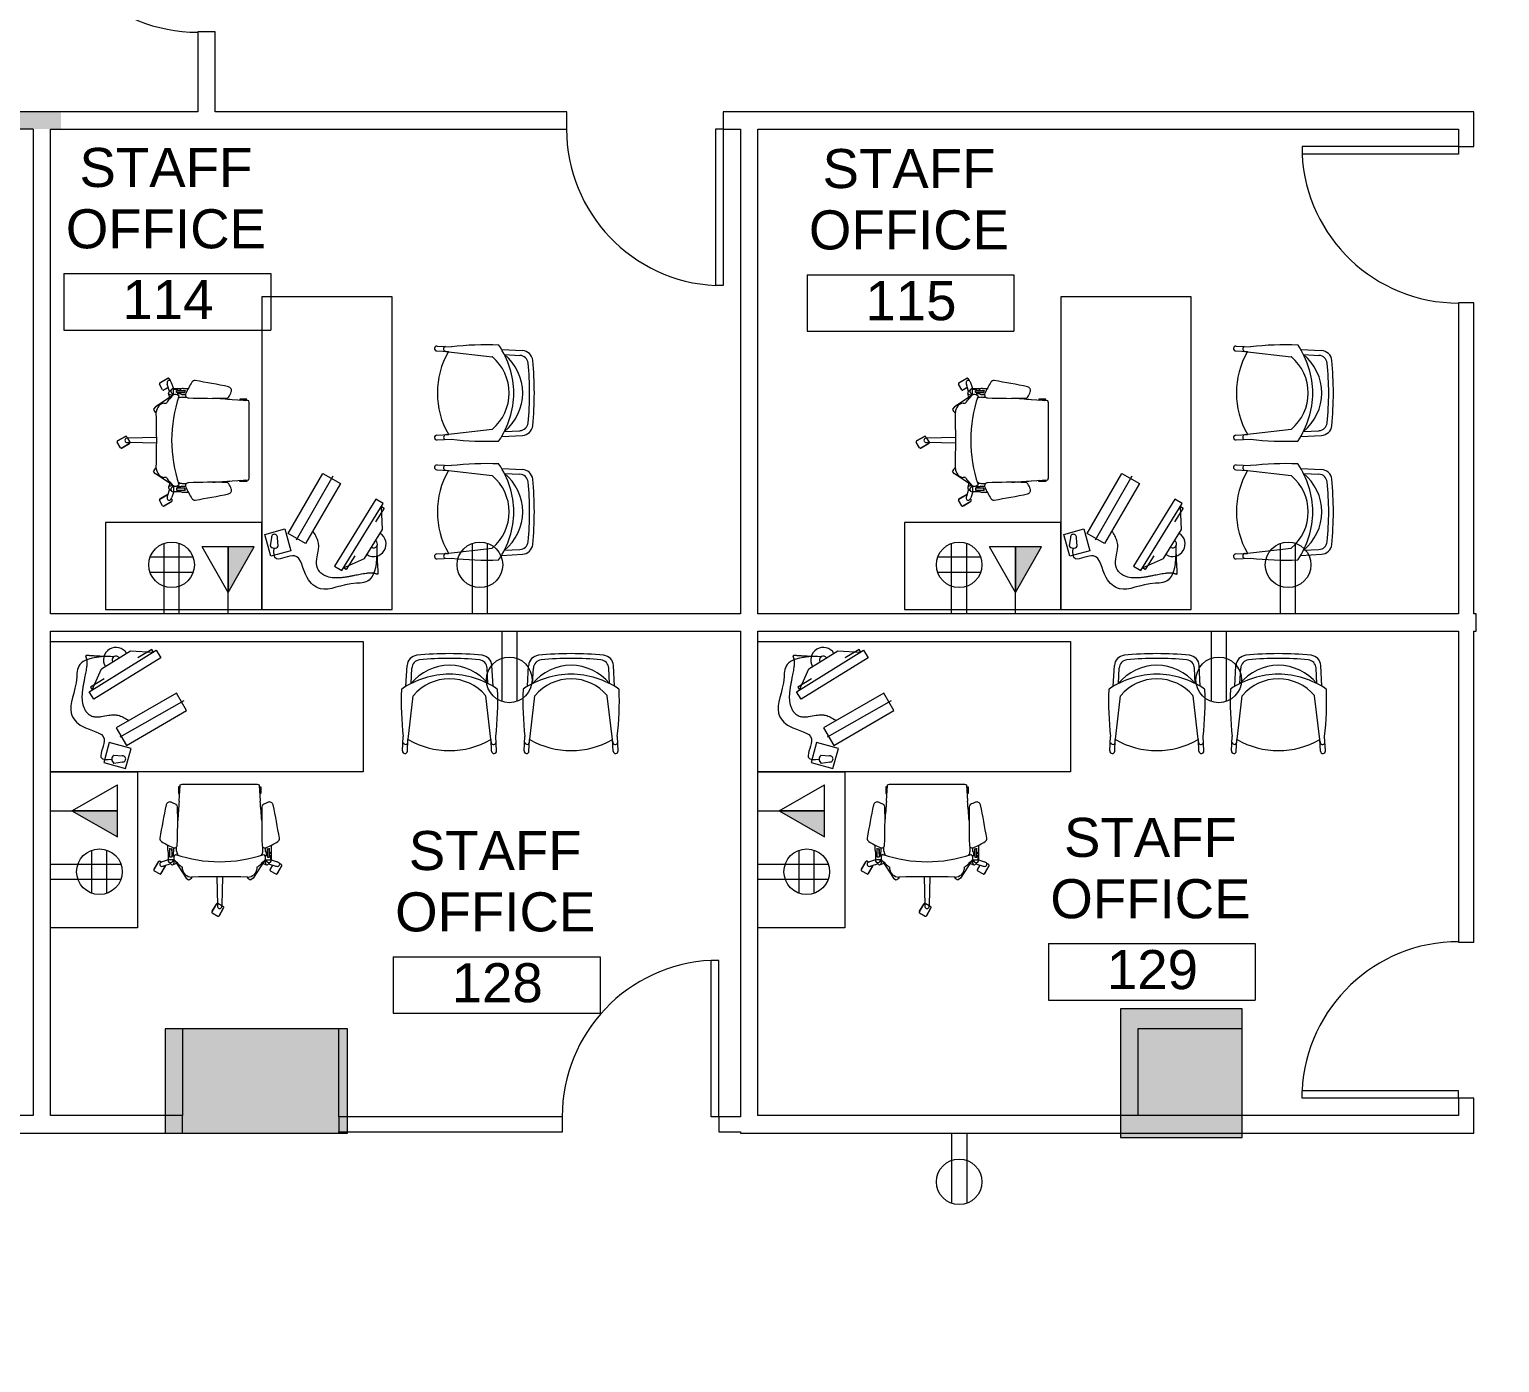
# Model space of a CAD drawing. Header units: inches. Extents: x 1 to 3682, y -575 to 495.
# Drawn here: x 2268.5 to 2607.1, y -237.3 to 69.8 of the extents above; entities that cross this region are included whole.
import ezdxf

# ---------------------------------------------------------------- set-up
doc = ezdxf.new("R2010")
doc.units = ezdxf.units.IN
doc.header["$MEASUREMENT"] = 0
for name, color, linetype, lineweight in [('1900 Gallows 2nd Floor_For Revit_dwg', 8, 'Continuous', 9), ('A-ANNO-NOTE', 131, 'Continuous', 20), ('A-AREA-IDEN', 2, 'Continuous', 20), ('A-Cols-Bldg', 7, 'Continuous', 9), ('A-DETL-GENF', 92, 'Continuous', 9), ('A-DETL-MEDM', 33, 'Continuous', 9), ('A-DOOR', 31, 'Continuous', 13), ('A-WALL', 113, 'Continuous', 50), ('A-WALL-PATT', 111, 'Continuous', 13), ('I-FURN', 30, 'Continuous', 9), ('I-WALL', 2, 'Continuous', 13)]:
    doc.layers.add(name, color=color, linetype=linetype, lineweight=lineweight)
doc.styles.add('Arial', font='arial.ttf', dxfattribs={"height": 9})

# ---------------------------------------------------------------- blocks, each defined once
blk = doc.blocks.new('Single-Flush - 36_ x 96_-1542429-New Construction - Tel_Data_Elec Plan')
at = {"layer": 'A-DOOR', "color": 250, "lineweight": 20}
for p, q in [((16.25, -2), (16.25, -38.02)), ((18, -2), (16.25, -2)), ((18, -2), (18, -38.02)), ((18, -38.02), (16.25, -38.02))]:
    blk.add_line(p, q, dxfattribs=at)
at = {"layer": 'A-DOOR', "lineweight": 9}
blk.add_arc((18, -2), 36.07, 180, 267.2188, dxfattribs=at)
blk = doc.blocks.new('Single-Flush - 36_ x 96_-1631295-New Construction - Tel_Data_Elec Plan')
at = {"layer": 'A-DOOR', "color": 250, "lineweight": 20}
for p, q in [((16.25, 1.75), (16.25, 37.77)), ((18, 37.77), (16.25, 37.77)), ((18, 1.75), (18, 37.77)), ((18, 1.75), (16.25, 1.75))]:
    blk.add_line(p, q, dxfattribs=at)
at = {"layer": 'A-DOOR', "lineweight": 9}
blk.add_arc((18, 1.75), 36.07, 92.7812, 180, dxfattribs=at)
blk = doc.blocks.new('Office Desk Groups - Office Desk 1-562618-New Construction - Tel_Data_Elec Plan')
at = {"layer": 'I-FURN'}
for p, q in [((-36, 36), (-36, 0)), ((-16, 36), (-36, 36)), ((-16, 0), (-16, 36)), ((2.22, 30.42), (1.16, 32.26)), ((1.17, 32.16), (1.2, 32.18)), ((2.13, 30.49), (1.17, 32.16)), ((1.23, 32.53), (2.52, 33.28)), ((2.17, 30.51), (2.13, 30.49)), ((2.28, 24.2), (2.42, 30.74)), ((3.45, 30.9), (2.49, 30.35)), ((2.79, 33.2), (3.85, 31.37)), ((2.84, 33.12), (2.87, 33.14)), ((2.87, 33.14), (3.84, 31.47)), ((3.78, 31.09), (3.45, 30.9)), ((3.6, 24.2), (3.46, 30.74)), ((3.84, 31.47), (3.8, 31.45)), ((-7.32, 20.61), (-4.77, 24.49)), ((-4.77, 24.49), (-4.26, 24.91)), ((10.65, 24.49), (10.13, 24.91)), ((13.2, 20.61), (10.65, 24.49)), ((-11.16, 20.71), (-12.22, 22.54)), ((-12.2, 22.44), (-12.17, 22.46)), ((-11.24, 20.77), (-12.2, 22.44)), ((-12.14, 22.82), (-10.85, 23.56)), ((-11.2, 20.79), (-11.24, 20.77)), ((-10.51, 20.85), (-10.88, 20.63)), ((-10.58, 23.49), (-9.52, 21.65)), ((-10.53, 23.41), (-10.5, 23.43)), ((-10.5, 23.43), (-9.53, 21.75)), ((-8.94, 20.28), (-10.29, 20.75)), ((-8.31, 21.25), (-9.97, 21.75)), ((-9.53, 21.75), (-9.57, 21.73)), ((-8.91, 18.55), (-8.94, 20.36)), ((-8.86, 20.33), (-8.87, 19.4)), ((-7.56, 20.33), (-8.86, 20.33)), ((-8.16, 21.4), (-8.77, 20.78)), ((-6.97, 21.15), (-7.88, 21.44)), ((-7.34, 20.57), (-7.32, 20.61)), ((12.84, 21.15), (13.75, 21.44)), ((13.22, 20.57), (13.2, 20.61)), ((13.44, 20.33), (14.73, 20.33)), ((14.03, 21.4), (14.64, 20.78)), ((14.19, 21.25), (15.84, 21.75)), ((15.11, 21.53), (14.53, 22.54)), ((14.54, 22.44), (14.58, 22.46)), ((15.08, 21.51), (14.54, 22.44)), ((14.6, 22.82), (15.89, 23.56)), ((14.73, 20.33), (14.74, 19.4)), ((14.78, 18.55), (14.81, 20.36)), ((14.81, 20.28), (16.17, 20.75)), ((16.16, 23.49), (17.22, 21.65)), ((16.21, 23.41), (16.25, 23.43)), ((16.25, 23.43), (17.21, 21.75)), ((17.15, 21.38), (16.69, 21.11)), ((17.21, 21.75), (17.18, 21.73)), ((-9.01, 18.07), (-8.99, 16.92)), ((-8.87, 19.4), (-8.53, 19.4)), ((-8.57, 18.91), (-8.56, 17.65)), ((-8.53, 19.67), (-8.53, 17.7)), ((-8.07, 19.67), (-8.53, 19.67)), ((-8.07, 17.73), (-8.07, 19.67)), ((-8.07, 19.39), (-7.53, 19.39)), ((-8.04, 18.93), (-8.06, 17.7)), ((-7.74, 18.63), (-7.75, 19.39)), ((-7.63, 18.4), (-7.61, 18.07)), ((-7.61, 18.07), (-7.62, 17.56)), ((-6.98, 18.3), (-6.99, 17.3)), ((12.86, 18.3), (12.87, 17.3)), ((13.95, 19.39), (13.41, 19.39)), ((13.5, 18.4), (13.49, 18.07)), ((13.49, 18.07), (13.5, 17.56)), ((13.61, 18.63), (13.62, 19.39)), ((13.91, 18.93), (13.93, 17.7)), ((13.95, 19.67), (14.4, 19.67)), ((13.95, 17.73), (13.95, 19.67)), ((14.4, 19.67), (14.4, 17.7)), ((14.74, 19.4), (14.4, 19.4)), ((14.44, 18.91), (14.44, 17.65)), ((14.88, 18.07), (14.87, 16.92)), ((-6.4, 6.79), (-6.13, 3)), ((12.01, 3), (12.28, 6.79)), ((-6.56, 5.03), (-6.41, 5.03)), ((-6.56, 3.46), (-6.56, 5.03)), ((-6.41, 3.46), (-6.56, 3.46)), ((-6.41, 5.03), (-6.41, 3.46)), ((12.28, 5.03), (12.28, 3.46)), ((12.44, 5.03), (12.28, 5.03)), ((12.28, 3.46), (12.44, 3.46)), ((12.44, 3.46), (12.44, 5.03)), ((-6.13, 3), (-5.67, 2.87)), ((-5.67, 2.87), (11.55, 2.87)), ((11.55, 2.87), (12.01, 3)), ((-36, 0), (-16, 0)), ((-36, 0), (-36, -30)), ((36, 0), (-36, 0)), ((-23.75, -2.08), (-18.72, -0.7)), ((-22.48, -6.72), (-23.75, -2.08)), ((-19.46, -2.22), (-21.4, -1.92)), ((-18.72, -0.7), (-17.45, -5.34)), ((36, -30), (36, 0)), ((-17.45, -5.34), (-22.48, -6.72)), ((-21.46, -3.8), (-19.5, -3.62)), ((-20.86, -10.1), (-18.53, -6.07)), ((-18.53, -6.07), (-4.67, -14.07)), ((-7, -18.11), (-20.86, -10.1)), ((-5.33, -16.35), (-20.07, -7.94)), ((-26.03, -16.73), (-27.08, -18.43)), ((-10.6, -26.26), (-26.03, -16.73)), ((-4.67, -14.07), (-7, -18.11)), ((-27.08, -18.43), (-11.65, -27.96)), ((-26.8, -19.46), (-26.42, -18.84)), ((-23.63, -21.42), (-26.8, -19.46)), ((-26.42, -18.84), (-24.3, -23.68)), ((-24.3, -23.68), (-17.59, -27.82)), ((-12.69, -28.17), (-15.87, -26.21)), ((-11.65, -27.96), (-10.6, -26.26)), ((-36, -30), (36, -30)), ((-17.59, -27.82), (-12.31, -27.55)), ((-12.31, -27.55), (-12.69, -28.17)), ((-24.36, -40.36), (-24.19, -43.67)), ((-23.24, -40.3), (-23.1, -43)), ((-3.84, -40.3), (-3.98, -43)), ((-2.72, -40.36), (-2.89, -43.67)), ((3.02, -40.36), (3.19, -43.67)), ((4.14, -40.3), (4.28, -43)), ((23.53, -40.3), (23.39, -43)), ((24.66, -40.36), (24.48, -43.67)), ((-23.13, -42.4), (-21.88, -53.04)), ((-3.95, -42.4), (-5.2, -53.04)), ((4.25, -42.4), (5.5, -53.04)), ((23.42, -42.4), (22.17, -53.04)), ((-23.56, -55.25), (-23.31, -60.03)), ((-22.4, -55.89), (-22.21, -59.45)), ((-4.68, -55.89), (-4.87, -59.45)), ((-3.52, -55.25), (-3.77, -60.03)), ((3.82, -55.25), (4.07, -60.03)), ((4.98, -55.89), (5.16, -59.45)), ((22.7, -55.89), (22.51, -59.45)), ((23.85, -55.25), (23.61, -60.03))]:
    blk.add_line(p, q, dxfattribs=at)
for centre, radius, start, end in [((1.33, 32.36), 0.2, 120, 210), ((3.94, 30.71), 1.53, 164.4505, 178.7927), ((3.03, 30.97), 0.583, 134.254, 164.4505), ((2.62, 33.1), 0.2, 30, 120.1357), ((2.94, 31.06), 0.445, 45.7229, 134.2771), ((2.84, 30.97), 0.583, 15.5495, 45.746), ((1.93, 30.71), 1.53, 1.2073, 15.5495), ((3.68, 31.27), 0.2, 299.8643, 30), ((2.39, 30.52), 0.2, 209.8466, 275.235), ((2.39, 30.52), 0.2, 275.235, 299.8607), ((-3.38, 22.1), 2.29, 134.5977, 169.3918), ((-3.26, 21.43), 2.87, 95.705, 127.0086), ((-4.41, 23.8), 1.12, 25.6219, 82.0752), ((2.94, 269.32), 245.12, 268.4848, 271.5152), ((10.28, 23.8), 1.12, 97.9248, 154.3781), ((9.13, 21.43), 2.87, 52.9914, 84.295), ((9.26, 22.1), 2.29, 10.6082, 45.4023), ((-12.04, 22.64), 0.2, 119.832, 210), ((-10.98, 20.81), 0.2, 210, 299.888), ((-10.43, 21.35), 0.445, 117.8208, 206.0638), ((-10.75, 23.39), 0.2, 30, 120), ((-10.31, 21.41), 0.583, 206.0911, 236.3507), ((-10.37, 21.23), 0.583, 87.4248, 117.8208), ((-9.79, 22.2), 1.53, 236.4124, 250.7927), ((-10.41, 20.28), 1.53, 73.2073, 87.502), ((-9.69, 21.55), 0.2, 15.1327, 29.8705), ((-8.34, 20.37), 0.593, 84.0219, 180.9117), ((-8.42, 20.31), 0.657, 1.3207, 77.9642), ((-7.98, 21.13), 0.323, 29.6621, 124.4716), ((-8.44, 20.75), 0.922, 9.6607, 36.4682), ((-6.62, 19.89), 1.04, 148.1398, 233.8639), ((-8.76, 20.66), 1.25, 346.3769, 10.9189), ((-10.83, 25.13), 5.75, 305.3709, 317.4948), ((2.94, -10.67), 31.42, 71.1164, 108.8836), ((-2.8, 17.21), 5.54, 121.0187, 133.18), ((-20.88, 22.9), 15.26, 356.4473, 358.5687), ((26.76, 22.9), 15.26, 181.4313, 183.5527), ((8.67, 17.21), 5.54, 46.82, 58.9813), ((16.71, 25.13), 5.75, 222.5052, 234.6291), ((12.49, 19.89), 1.04, 306.1361, 31.8602), ((14.63, 20.66), 1.25, 169.0811, 193.6231), ((14.31, 20.75), 0.922, 143.5318, 170.3393), ((13.85, 21.13), 0.323, 55.5284, 150.3379), ((14.29, 20.31), 0.657, 102.0358, 178.6793), ((14.22, 20.37), 0.593, 359.0883, 95.9781), ((14.7, 22.64), 0.2, 119.8879, 210), ((16.29, 20.28), 1.53, 92.498, 106.7927), ((15.99, 23.39), 0.2, 30, 120), ((15.66, 22.2), 1.53, 289.2073, 303.5114), ((16.25, 21.23), 0.583, 62.1792, 92.5752), ((16.19, 21.41), 0.583, 303.4497, 333.9089), ((16.31, 21.35), 0.445, 333.9362, 62.1792), ((17.05, 21.55), 0.2, 300, 30.2094), ((4.23, -7.95), 28.17, 115.3981, 121.4567), ((-8.12, 18.14), 0.887, 120.1857, 184.8367), ((-8.27, 17.21), 0.533, 66.9672, 123.7509), ((-8.27, 17.27), 0.5, 67.0573, 121.4674), ((-8.55, 18.11), 0.971, 17.6225, 57.9495), ((-7.54, 16.85), 0.711, 2.0473, 115.4842), ((-5.15, 18.21), 1.84, 146.599, 177.2887), ((11.03, 18.21), 1.84, 2.7113, 33.401), ((13.42, 16.85), 0.711, 64.5158, 177.9527), ((14.43, 18.11), 0.971, 122.0505, 162.3775), ((1.64, -7.95), 28.17, 58.5497, 64.6019), ((14.14, 17.21), 0.533, 56.2491, 113.0328), ((14.14, 17.27), 0.5, 58.5326, 112.9427), ((14, 18.14), 0.887, 355.1633, 59.8143), ((-10.08, 15.44), 0.749, 121.5732, 189.0231), ((163.02, 43.86), 176.17, 189.3216, 191.8621), ((-162.31, 11.32), 155.58, 358.8191, 2.0473), ((168.19, 11.32), 155.58, 177.9527, 181.1809), ((-157.15, 43.86), 176.17, 348.1407, 350.6784), ((15.95, 15.44), 0.749, 350.9769, 58.6662), ((258.68, 28.75), 265.99, 183.7702, 184.7367), ((-252.8, 28.75), 265.99, 355.2633, 356.2298), ((-8.54, 7.83), 0.859, 192.1424, 292.8427), ((-12.14, 16.39), 10.15, 292.7913, 299.9233), ((-7.38, 8.13), 0.615, 299.9233, 358.8191), ((13.26, 8.13), 0.615, 181.1809, 240.0767), ((18.01, 16.39), 10.15, 240.0767, 247.2087), ((14.42, 7.83), 0.859, 247.1573, 348.4211), ((-5.85, 5.21), 0.589, 197.5488, 225.5119), ((-5.85, 3.28), 0.589, 125.1062, 162.4512), ((11.72, 3.28), 0.589, 17.5488, 54.8938), ((11.72, 5.21), 0.589, 314.4881, 342.4512), ((-20.73, -2.88), 1.17, 124.8247, 231.514), ((-19.4, -2.93), 0.703, 261.9725, 94.3662), ((-20.94, -25.75), 2.88, 148.3037, 328.3037), ((-20.94, -25.75), 0.885, 148.3037, 328.3037), ((-23.8, -40.33), 0.562, 2.9778, 182.9778), ((-13.54, -59.54), 19.11, 60.1223, 119.8777), ((-3.28, -40.33), 0.562, 357.0222, 177.0222), ((3.58, -40.33), 0.562, 2.9778, 182.9778), ((13.84, -59.54), 19.11, 60.1223, 119.8777), ((24.09, -40.33), 0.563, 357.0222, 177.0222), ((47.43, -51.82), 72.08, 173.5103, 182.1673), ((-23.69, -42.45), 0.572, 355.8841, 161.2764), ((-3.39, -42.44), 0.567, 14.9433, 184.8841), ((-74.51, -51.82), 72.08, 357.8327, 6.4897), ((74.81, -51.82), 72.08, 173.5103, 182.1673), ((3.68, -42.45), 0.572, 355.8841, 161.2764), ((23.98, -42.44), 0.567, 14.9433, 184.8841), ((-47.14, -51.82), 72.08, 357.8327, 6.4897), ((-21.75, -53.03), 0.125, 186.4009, 220.1387), ((-13.53, -46.09), 10.88, 220.1387, 269.938), ((-13.55, -46.09), 10.88, 270.062, 319.8613), ((-5.33, -53.03), 0.125, 319.8613, 353.5991), ((5.62, -53.03), 0.125, 186.4009, 220.1387), ((13.85, -46.09), 10.88, 220.1387, 269.938), ((13.82, -46.09), 10.88, 270.062, 319.8613), ((22.05, -53.03), 0.125, 319.8613, 353.5991), ((-24.47, -54.52), 0.125, 190.6864, 235.967), ((-13.34, -38.03), 20.02, 235.967, 269.4206), ((-13.4, -48.43), 11.69, 219.6744, 269.3381), ((-13.74, -38.03), 20.02, 270.5794, 304.033), ((-13.67, -48.43), 11.69, 270.6619, 320.3256), ((-2.6, -54.52), 0.125, 304.033, 349.3136), ((2.9, -54.52), 0.125, 190.6864, 235.967), ((14.04, -38.03), 20.02, 235.967, 269.4206), ((13.97, -48.43), 11.69, 219.6744, 269.3381), ((13.63, -38.03), 20.02, 270.5794, 304.033), ((13.7, -48.43), 11.69, 270.6619, 320.3256), ((24.77, -54.52), 0.125, 304.033, 349.3136), ((-20.81, -59.91), 2.5, 182.9778, 264.2145), ((-20.22, -59.35), 2, 182.9778, 264.2191), ((-6.86, -59.35), 2, 275.7809, 357.0222), ((-6.27, -59.91), 2.5, 275.7855, 357.0222), ((6.56, -59.91), 2.5, 182.9778, 264.2145), ((7.16, -59.35), 2, 182.9778, 264.2191), ((20.51, -59.35), 2, 275.7809, 357.0222), ((21.11, -59.91), 2.5, 275.7855, 357.0222), ((-13.44, 12.82), 75.59, 264.2145, 269.9285), ((-13.44, 7.53), 69.22, 264.2191, 269.9219), ((-13.63, 7.53), 69.22, 270.0781, 275.7809), ((-13.63, 12.82), 75.59, 270.0715, 275.7855), ((13.93, 12.82), 75.59, 264.2145, 269.9285), ((13.93, 7.53), 69.22, 264.2191, 269.9219), ((13.74, 7.53), 69.22, 270.0781, 275.7809), ((13.74, 12.82), 75.59, 270.0715, 275.7855)]:
    blk.add_arc(centre, radius, start, end, dxfattribs=at)
for points, knots in [([(-21.43, -26.49), (-30.11, -26.7), (-29.36, -19.53), (-32.64, -14.29), (-28.66, -9.55), (-21.77, -8.98), (-25.67, -2.68), (-23.02, -2.75), (-21.9, -2.85)], [0, 0, 0, 0, 4.203758, 11.310205, 15.301003, 21.109862, 25.639067, 29.008441, 29.008441, 29.008441, 29.008441]), ([(-21.43, -26.49), (-21.7, -26.49), (-22.24, -26.5), (-23.05, -26.52), (-23.85, -26.55), (-24.52, -26.57), (-25.06, -26.6), (-25.47, -26.62), (-25.87, -26.65), (-26.2, -26.67), (-26.47, -26.68), (-26.67, -26.7), (-26.88, -26.71), (-27.08, -26.73), (-27.25, -26.74), (-27.38, -26.74), (-27.48, -26.74), (-27.58, -26.74), (-27.67, -26.74), (-27.74, -26.74), (-27.79, -26.74), (-27.83, -26.73), (-27.86, -26.71), (-27.87, -26.7), (-27.89, -26.69), (-27.91, -26.66), (-27.92, -26.63), (-27.93, -26.61), (-27.93, -26.6), (-27.93, -26.57), (-27.92, -26.54), (-27.91, -26.5), (-27.88, -26.44), (-27.86, -26.37), (-27.83, -26.29), (-27.8, -26.21), (-27.77, -26.13), (-27.75, -26.05), (-27.72, -25.97), (-27.7, -25.86), (-27.66, -25.66), (-27.63, -25.38), (-27.63, -25.03), (-27.65, -24.69), (-27.68, -24.35), (-27.74, -23.9), (-27.84, -23.33), (-27.96, -22.66), (-28.09, -21.99), (-28.23, -21.28), (-28.38, -20.54), (-28.52, -19.76), (-28.64, -18.98), (-28.73, -18.19), (-28.78, -17.4), (-28.75, -16.34), (-28.56, -15.26), (-28.12, -14.24), (-27.6, -13.53), (-27.02, -13.07), (-26.5, -12.81), (-25.94, -12.64), (-25.21, -12.58), (-24.04, -12.7), (-22.99, -12.95), (-22, -13.09), (-21.48, -13.12), (-21.07, -13.1), (-20.66, -13.04), (-20.16, -12.92), (-19.58, -12.7), (-18.84, -12.33), (-18.31, -12.01), (-17.96, -11.78)], [0, 0, 0, 0, 0.067284, 0.134569, 0.201853, 0.269138, 0.30278, 0.336422, 0.370065, 0.403707, 0.420528, 0.437349, 0.45417, 0.470991, 0.487812, 0.496223, 0.504633, 0.513044, 0.521455, 0.52566, 0.529865, 0.53407, 0.536173, 0.537224, 0.538276, 0.541842, 0.545408, 0.546299, 0.547191, 0.548974, 0.55254, 0.556106, 0.559673, 0.566805, 0.573937, 0.581069, 0.588202, 0.595334, 0.602466, 0.609598, 0.623863, 0.652392, 0.680921, 0.70945, 0.737979, 0.766508, 0.823567, 0.880625, 0.937683, 0.994741, 1.060748, 1.126755, 1.192761, 1.258768, 1.324774, 1.390781, 1.522794, 1.595685, 1.668576, 1.741467, 1.777913, 1.814358, 1.887249, 1.96014, 2.105922, 2.157559, 2.209196, 2.235015, 2.260833, 2.312471, 2.364108, 2.415745, 2.519019, 2.519019, 2.519019, 2.519019])]:
    blk.add_open_spline(points, degree=3, knots=knots, dxfattribs=at)
blk = doc.blocks.new('Office Desk Groups - Office Desk 3-1573178-New Construction - Tel_Data_Elec Plan')
at = {"layer": 'I-FURN'}
for p, q in [((-36, 30), (36, 30)), ((-27.08, 18.43), (-11.65, 27.96)), ((-24.3, 23.68), (-17.59, 27.82)), ((-17.59, 27.82), (-12.31, 27.55)), ((-12.69, 28.17), (-15.87, 26.21)), ((-12.31, 27.55), (-12.69, 28.17)), ((-11.65, 27.96), (-10.6, 26.26)), ((36, 30), (36, 0)), ((-10.6, 26.26), (-26.03, 16.73)), ((-23.63, 21.42), (-26.8, 19.46)), ((-26.42, 18.84), (-24.3, 23.68)), ((-26.03, 16.73), (-27.08, 18.43)), ((-26.8, 19.46), (-26.42, 18.84)), ((-7, 18.11), (-20.86, 10.1)), ((-4.67, 14.07), (-7, 18.11)), ((-5.33, 16.35), (-20.07, 7.94)), ((-18.53, 6.07), (-4.67, 14.07)), ((-20.86, 10.1), (-18.53, 6.07)), ((-22.48, 6.72), (-23.75, 2.08)), ((-17.45, 5.34), (-22.48, 6.72)), ((-21.46, 3.8), (-19.5, 3.62)), ((-18.72, 0.7), (-17.45, 5.34)), ((-36, 0), (-16, 0)), ((36, 0), (-36, 0)), ((-23.75, 2.08), (-18.72, 0.7)), ((-19.46, 2.22), (-21.4, 1.92)), ((-16, 0), (-16, -36)), ((-6.4, -6.79), (-6.13, -3)), ((-6.13, -3), (-5.67, -2.87)), ((-5.67, -2.87), (11.55, -2.87)), ((11.55, -2.87), (12.01, -3)), ((12.01, -3), (12.28, -6.79)), ((-6.56, -3.46), (-6.56, -5.03)), ((-6.41, -3.46), (-6.56, -3.46)), ((-6.56, -5.03), (-6.41, -5.03)), ((-6.41, -5.03), (-6.41, -3.46)), ((12.28, -5.03), (12.28, -3.46)), ((12.28, -3.46), (12.44, -3.46)), ((12.44, -5.03), (12.28, -5.03)), ((12.44, -3.46), (12.44, -5.03)), ((-9.01, -18.07), (-8.99, -16.92)), ((14.88, -18.07), (14.87, -16.92)), ((-8.94, -20.28), (-10.29, -20.75)), ((-8.91, -18.55), (-8.94, -20.36)), ((-8.87, -19.4), (-8.53, -19.4)), ((-8.86, -20.33), (-8.87, -19.4)), ((-8.57, -18.91), (-8.56, -17.65)), ((-8.53, -19.67), (-8.53, -17.7)), ((-8.07, -19.67), (-8.53, -19.67)), ((-8.07, -17.73), (-8.07, -19.67)), ((-8.07, -19.39), (-7.53, -19.39)), ((-8.04, -18.93), (-8.06, -17.7)), ((-7.74, -18.63), (-7.75, -19.39)), ((-7.63, -18.4), (-7.61, -18.07)), ((-7.61, -18.07), (-7.62, -17.56)), ((-6.98, -18.3), (-6.99, -17.3)), ((12.86, -18.3), (12.87, -17.3)), ((13.95, -19.39), (13.41, -19.39)), ((13.49, -18.07), (13.5, -17.56)), ((13.5, -18.4), (13.49, -18.07)), ((13.61, -18.63), (13.62, -19.39)), ((13.91, -18.93), (13.93, -17.7)), ((13.95, -17.73), (13.95, -19.67)), ((13.95, -19.67), (14.4, -19.67)), ((14.4, -19.67), (14.4, -17.7)), ((14.74, -19.4), (14.4, -19.4)), ((14.44, -18.91), (14.44, -17.65)), ((14.73, -20.33), (14.74, -19.4)), ((14.78, -18.55), (14.81, -20.36)), ((14.81, -20.28), (16.17, -20.75)), ((-11.16, -20.71), (-12.22, -22.54)), ((-11.24, -20.77), (-12.2, -22.44)), ((-12.2, -22.44), (-12.17, -22.46)), ((-12.14, -22.82), (-10.85, -23.56)), ((-11.2, -20.79), (-11.24, -20.77)), ((-10.51, -20.85), (-10.88, -20.63)), ((-10.58, -23.49), (-9.52, -21.65)), ((-10.53, -23.41), (-10.5, -23.43)), ((-10.5, -23.43), (-9.53, -21.75)), ((-8.31, -21.25), (-9.97, -21.75)), ((-9.53, -21.75), (-9.57, -21.73)), ((-7.56, -20.33), (-8.86, -20.33)), ((-8.16, -21.4), (-8.77, -20.78)), ((-6.97, -21.15), (-7.88, -21.44)), ((-7.34, -20.57), (-7.32, -20.61)), ((-7.32, -20.61), (-4.77, -24.49)), ((13.2, -20.61), (10.65, -24.49)), ((12.84, -21.15), (13.75, -21.44)), ((13.22, -20.57), (13.2, -20.61)), ((13.44, -20.33), (14.73, -20.33)), ((14.03, -21.4), (14.64, -20.78)), ((14.19, -21.25), (15.84, -21.75)), ((15.11, -21.53), (14.53, -22.54)), ((15.08, -21.51), (14.54, -22.44)), ((14.54, -22.44), (14.58, -22.46)), ((14.6, -22.82), (15.89, -23.56)), ((16.16, -23.49), (17.22, -21.65)), ((16.21, -23.41), (16.25, -23.43)), ((16.25, -23.43), (17.21, -21.75)), ((17.15, -21.38), (16.69, -21.11)), ((17.21, -21.75), (17.18, -21.73)), ((-4.77, -24.49), (-4.26, -24.91)), ((2.28, -24.2), (2.42, -30.74)), ((3.6, -24.2), (3.46, -30.74)), ((10.65, -24.49), (10.13, -24.91)), ((2.22, -30.42), (1.16, -32.26)), ((3.45, -30.9), (2.49, -30.35)), ((2.13, -30.49), (1.17, -32.16)), ((1.17, -32.16), (1.2, -32.18)), ((1.23, -32.53), (2.52, -33.28)), ((2.17, -30.51), (2.13, -30.49)), ((2.79, -33.2), (3.85, -31.37)), ((2.84, -33.12), (2.87, -33.14)), ((2.87, -33.14), (3.84, -31.47)), ((3.78, -31.09), (3.45, -30.9)), ((3.84, -31.47), (3.8, -31.45)), ((-16, -36), (-36, -36))]:
    blk.add_line(p, q, dxfattribs=at)
for centre, radius, start, end in [((-20.94, 25.75), 2.88, 31.6963, 211.6963), ((-20.94, 25.75), 0.885, 31.6963, 211.6963), ((-20.73, 2.88), 1.17, 128.486, 235.1753), ((-19.4, 2.93), 0.703, 265.6338, 98.0275), ((-5.85, -3.28), 0.589, 197.5488, 234.8938), ((-5.85, -5.21), 0.589, 134.4881, 162.4512), ((11.72, -3.28), 0.589, 305.1062, 342.4512), ((11.72, -5.21), 0.589, 17.5488, 45.5119), ((163.02, -43.86), 176.17, 168.1379, 170.6784), ((-8.54, -7.83), 0.859, 67.1573, 167.8576), ((-12.14, -16.39), 10.15, 60.0767, 67.2087), ((-7.38, -8.13), 0.615, 1.1809, 60.0767), ((-162.31, -11.32), 155.58, 357.9527, 1.1809), ((258.68, -28.75), 265.99, 175.2633, 176.2298), ((-252.8, -28.75), 265.99, 3.7702, 4.7367), ((168.19, -11.32), 155.58, 178.8191, 182.0473), ((13.26, -8.13), 0.615, 119.9233, 178.8191), ((18.01, -16.39), 10.15, 112.7913, 119.9233), ((14.42, -7.83), 0.859, 11.5789, 112.8427), ((-157.15, -43.86), 176.17, 9.3216, 11.8593), ((-10.08, -15.44), 0.749, 170.9769, 238.4268), ((4.23, 7.95), 28.17, 238.5433, 244.6019), ((-7.54, -16.85), 0.711, 244.5158, 357.9527), ((13.42, -16.85), 0.711, 182.0473, 295.4842), ((1.64, 7.95), 28.17, 295.3981, 301.4503), ((15.95, -15.44), 0.749, 301.3338, 9.0231), ((-8.12, -18.14), 0.887, 175.1633, 239.8143), ((-8.27, -17.21), 0.533, 236.2491, 293.0328), ((-8.27, -17.27), 0.5, 238.5326, 292.9427), ((-8.55, -18.11), 0.971, 302.0505, 342.3775), ((-6.62, -19.89), 1.04, 126.1361, 211.8602), ((2.94, 10.67), 31.42, 251.1164, 288.8836), ((-5.15, -18.21), 1.84, 182.7113, 213.401), ((11.03, -18.21), 1.84, 326.599, 357.2887), ((12.49, -19.89), 1.04, 328.1398, 53.8639), ((14.43, -18.11), 0.971, 197.6225, 237.9495), ((14.14, -17.21), 0.533, 246.9672, 303.7509), ((14.14, -17.27), 0.5, 247.0573, 301.4674), ((14, -18.14), 0.887, 300.1857, 4.8367), ((-12.04, -22.64), 0.2, 150, 240.168), ((-10.98, -20.81), 0.2, 60.112, 150), ((-10.43, -21.35), 0.445, 153.9362, 242.1792), ((-10.75, -23.39), 0.2, 240, 330), ((-10.31, -21.41), 0.583, 123.6493, 153.9089), ((-10.37, -21.23), 0.583, 242.1792, 272.5752), ((-9.79, -22.2), 1.53, 109.2073, 123.5876), ((-10.41, -20.28), 1.53, 272.498, 286.7927), ((-9.69, -21.55), 0.2, 330.1295, 344.8673), ((-8.34, -20.37), 0.593, 179.0883, 275.9781), ((-8.42, -20.31), 0.657, 282.0358, 358.6793), ((-7.98, -21.13), 0.323, 235.5284, 330.3379), ((-8.44, -20.75), 0.922, 323.5318, 350.3393), ((-8.76, -20.66), 1.25, 349.0811, 13.6231), ((-10.83, -25.13), 5.75, 42.5052, 54.6291), ((-2.8, -17.21), 5.54, 226.82, 238.9813), ((-20.88, -22.9), 15.26, 1.4313, 3.5527), ((-3.38, -22.1), 2.29, 190.6082, 225.4023), ((9.26, -22.1), 2.29, 314.5977, 349.3918), ((26.76, -22.9), 15.26, 176.4473, 178.5687), ((8.67, -17.21), 5.54, 301.0187, 313.18), ((16.71, -25.13), 5.75, 125.3709, 137.4948), ((14.63, -20.66), 1.25, 166.3769, 190.9189), ((14.31, -20.75), 0.922, 189.6607, 216.4682), ((13.85, -21.13), 0.323, 209.6621, 304.4716), ((14.29, -20.31), 0.657, 181.3207, 257.9642), ((14.22, -20.37), 0.593, 264.0219, 0.9117), ((14.7, -22.64), 0.2, 150, 240.1121), ((16.29, -20.28), 1.53, 253.2073, 267.502), ((15.99, -23.39), 0.2, 240, 330), ((15.66, -22.2), 1.53, 56.4886, 70.7927), ((16.25, -21.23), 0.583, 267.4248, 297.8208), ((16.19, -21.41), 0.583, 26.0911, 56.5503), ((16.31, -21.35), 0.445, 297.8208, 26.0638), ((17.05, -21.55), 0.2, 329.7906, 60), ((-3.26, -21.43), 2.87, 232.9914, 264.295), ((-4.41, -23.8), 1.12, 277.9248, 334.3781), ((2.94, -269.32), 245.12, 88.4848, 91.5152), ((10.28, -23.8), 1.12, 205.6219, 262.0752), ((9.13, -21.43), 2.87, 275.705, 307.0086), ((2.39, -30.52), 0.2, 84.765, 150.1534), ((2.39, -30.52), 0.2, 60.1393, 84.765), ((1.33, -32.36), 0.2, 150, 240), ((3.94, -30.71), 1.53, 181.2073, 195.5495), ((3.03, -30.97), 0.583, 195.5495, 225.746), ((2.62, -33.1), 0.2, 239.8643, 330), ((2.94, -31.06), 0.445, 225.7229, 314.2771), ((2.84, -30.97), 0.583, 314.254, 344.4505), ((1.93, -30.71), 1.53, 344.4505, 358.7927), ((3.68, -31.27), 0.2, 330, 60.1357)]:
    blk.add_arc(centre, radius, start, end, dxfattribs=at)
for points, knots in [([(-21.43, 26.49), (-30.11, 26.7), (-29.36, 19.53), (-32.64, 14.29), (-28.66, 9.55), (-21.77, 8.98), (-25.67, 2.68), (-23.02, 2.75), (-21.9, 2.85)], [0, 0, 0, 0, 4.203758, 11.310205, 15.301003, 21.109862, 25.639067, 29.008441, 29.008441, 29.008441, 29.008441]), ([(-21.43, 26.49), (-21.7, 26.49), (-22.24, 26.5), (-23.05, 26.52), (-23.85, 26.55), (-24.52, 26.57), (-25.06, 26.6), (-25.47, 26.62), (-25.87, 26.65), (-26.2, 26.67), (-26.47, 26.68), (-26.67, 26.7), (-26.88, 26.71), (-27.08, 26.73), (-27.25, 26.74), (-27.38, 26.74), (-27.48, 26.74), (-27.58, 26.74), (-27.67, 26.74), (-27.74, 26.74), (-27.79, 26.74), (-27.83, 26.73), (-27.86, 26.71), (-27.87, 26.7), (-27.89, 26.69), (-27.91, 26.66), (-27.92, 26.63), (-27.93, 26.61), (-27.93, 26.6), (-27.93, 26.57), (-27.92, 26.54), (-27.91, 26.5), (-27.88, 26.44), (-27.86, 26.37), (-27.83, 26.29), (-27.8, 26.21), (-27.77, 26.13), (-27.75, 26.05), (-27.72, 25.97), (-27.7, 25.86), (-27.66, 25.66), (-27.63, 25.38), (-27.63, 25.03), (-27.65, 24.69), (-27.68, 24.35), (-27.74, 23.9), (-27.84, 23.33), (-27.96, 22.66), (-28.09, 21.99), (-28.23, 21.28), (-28.38, 20.54), (-28.52, 19.76), (-28.64, 18.98), (-28.73, 18.19), (-28.78, 17.4), (-28.75, 16.34), (-28.56, 15.26), (-28.12, 14.24), (-27.6, 13.53), (-27.02, 13.07), (-26.5, 12.81), (-25.94, 12.64), (-25.21, 12.58), (-24.04, 12.7), (-22.99, 12.95), (-22, 13.09), (-21.48, 13.12), (-21.07, 13.1), (-20.66, 13.04), (-20.16, 12.92), (-19.58, 12.7), (-18.84, 12.33), (-18.31, 12.01), (-17.96, 11.78)], [0, 0, 0, 0, 0.067284, 0.134569, 0.201853, 0.269138, 0.30278, 0.336422, 0.370065, 0.403707, 0.420528, 0.437349, 0.45417, 0.470991, 0.487812, 0.496223, 0.504633, 0.513044, 0.521455, 0.52566, 0.529865, 0.53407, 0.536173, 0.537224, 0.538276, 0.541842, 0.545408, 0.546299, 0.547191, 0.548974, 0.55254, 0.556106, 0.559673, 0.566805, 0.573937, 0.581069, 0.588202, 0.595334, 0.602466, 0.609598, 0.623863, 0.652392, 0.680921, 0.70945, 0.737979, 0.766508, 0.823567, 0.880625, 0.937683, 0.994741, 1.060748, 1.126755, 1.192761, 1.258768, 1.324774, 1.390781, 1.522794, 1.595685, 1.668576, 1.741467, 1.777913, 1.814358, 1.887249, 1.96014, 2.105922, 2.157559, 2.209196, 2.235015, 2.260833, 2.312471, 2.364108, 2.415745, 2.519019, 2.519019, 2.519019, 2.519019])]:
    blk.add_open_spline(points, degree=3, knots=knots, dxfattribs=at)
blk = doc.blocks.new('Single-Flush - 36_ x 96_-1631294-New Construction - Tel_Data_Elec Plan')
at = {"layer": 'A-DOOR', "color": 250, "lineweight": 20}
for p, q in [((16.25, -1.75), (16.25, -37.77)), ((18, -1.75), (16.25, -1.75)), ((18, -1.75), (18, -37.77)), ((18, -37.77), (16.25, -37.77))]:
    blk.add_line(p, q, dxfattribs=at)
at = {"layer": 'A-DOOR', "lineweight": 9}
blk.add_arc((18, -1.75), 36.07, 180, 267.2188, dxfattribs=at)
blk = doc.blocks.new('Chairs - Guest Chair-553615-New Construction - Tel_Data_Elec Plan')
at = {"layer": 'I-FURN'}
for p, q in [((-10.82, 16.61), (-10.65, 13.3)), ((-9.7, 16.67), (-9.56, 13.98)), ((-9.59, 14.58), (-8.34, 3.93)), ((9.59, 14.58), (8.34, 3.93)), ((9.7, 16.67), (9.56, 13.98)), ((10.82, 16.61), (10.65, 13.3)), ((-10.02, 1.72), (-9.77, -3.06)), ((-8.86, 1.09), (-8.67, -2.48)), ((8.86, 1.09), (8.67, -2.48)), ((10.02, 1.72), (9.77, -3.06))]:
    blk.add_line(p, q, dxfattribs=at)
for centre, radius, start, end in [((-10.26, 16.64), 0.563, 2.9778, 182.9778), ((10.26, 16.64), 0.563, 357.0222, 177.0222), ((-10.15, 14.53), 0.572, 355.8841, 161.2764), ((0, -2.57), 19.11, 60.1223, 119.8777), ((10.15, 14.53), 0.567, 14.9433, 184.8841), ((60.97, 5.15), 72.08, 173.5103, 182.1673), ((-60.97, 5.15), 72.08, 357.8327, 6.4897), ((-8.21, 3.95), 0.125, 186.4009, 220.1387), ((0.01, 10.88), 10.88, 220.1387, 269.938), ((-0.01, 10.88), 10.88, 270.062, 319.8613), ((8.21, 3.95), 0.125, 319.8613, 353.5991), ((-10.93, 2.45), 0.125, 190.6864, 235.967), ((0.2, 18.94), 20.02, 235.967, 269.4206), ((0.13, 8.55), 11.69, 219.6744, 269.3381), ((-0.2, 18.94), 20.02, 270.5794, 304.033), ((-0.13, 8.55), 11.69, 270.6619, 320.3256), ((10.93, 2.45), 0.125, 304.033, 349.3136), ((-7.27, -2.93), 2.5, 182.9778, 264.2145), ((-6.68, -2.38), 2, 182.9778, 264.2191), ((6.68, -2.38), 2, 275.7809, 357.0222), ((7.27, -2.93), 2.5, 275.7855, 357.0222), ((0.09, 69.79), 75.59, 264.2145, 269.9285), ((0.09, 64.51), 69.22, 264.2191, 269.9219), ((-0.09, 64.51), 69.22, 270.0781, 275.7809), ((-0.09, 69.79), 75.59, 270.0715, 275.7855)]:
    blk.add_arc(centre, radius, start, end, dxfattribs=at)
blk = doc.blocks.new('Single-Flush - 36_ x 96_-1543301-New Construction - Tel_Data_Elec Plan')
at = {"layer": 'A-DOOR', "color": 250, "lineweight": 20}
for p, q in [((16.25, 2), (16.25, 38.02)), ((18, 38.02), (16.25, 38.02)), ((18, 2), (18, 38.02)), ((18, 2), (16.25, 2))]:
    blk.add_line(p, q, dxfattribs=at)
at = {"layer": 'A-DOOR', "lineweight": 9}
blk.add_arc((18, 2), 36.07, 92.7812, 180, dxfattribs=at)
blk = doc.blocks.new('1900 Gallows 2nd Floor_For Revit_dwg-1510351-New Construction - Tel_Data_Elec Plan')
at = {"layer": 'A-Cols-Bldg'}
for p, q in [((2200, 1115.69), (2200, 1095.69)), ((2420, 1115.69), (2420, 1095.69))]:
    blk.add_line(p, q, dxfattribs=at)
at = {"layer": 'A-Cols-Bldg', "flags": 128}
for points in [[(2236, 1095.44), (2236, 1115.69), (2200, 1115.69)], [(2444, 1095.69), (2444, 1115.69), (2420, 1115.69)], [(2200, 1091.69), (2236, 1091.69), (2236, 1091.94)]]:
    blk.add_lwpolyline(points, dxfattribs=at)
blk = doc.blocks.new('FORM Room Tag - Name _ Number-61107-New Construction - Tel_Data_Elec Plan')
at = {"layer": 'A-AREA-IDEN'}
for p, q in [((-0.2444, -0.0231), (-0.2444, -0.1589)), ((-0.2444, -0.0231), (0.2515, -0.0231)), ((0.2515, -0.0231), (0.2515, -0.1589)), ((-0.2444, -0.1589), (0.2515, -0.1589))]:
    blk.add_line(p, q, dxfattribs=at)

msp = doc.modelspace()

# ---------------------------------------------------------------- hatches: boundary and pattern name
at = {"layer": 'A-ANNO-NOTE', "lineweight": 9}
for points in [[(2314.26, -59.9), (2320.26, -49.44), (2314.26, -49.44), (2314.26, -53.88)], [(2495.6, -59.9), (2501.6, -49.44), (2495.6, -49.44), (2495.6, -53.88)], [(2288.76, -116.25), (2288.76, -110.25), (2278.3, -110.25)], [(2451.63, -116.25), (2451.63, -110.25), (2441.17, -110.25)]]:
    msp.add_hatch(color=256, dxfattribs=at).paths.add_polyline_path(points, flags=0)
at = {"layer": 'A-DETL-GENF'}
h = msp.add_hatch(color=55, dxfattribs=at)
h.paths.add_polyline_path([(1490.76, -567.44), (1490.76, -537.44), (1460.76, -537.44), (1460.76, -567.44), (1482.26, -567.44)], flags=0)
h.paths.add_polyline_path([(1370.76, -567.44), (1370.76, -537.44), (1340.76, -537.44), (1340.76, -567.44)], flags=0)
h.paths.add_polyline_path([(980.76, -567.44), (1010.76, -567.44), (1010.76, -537.44), (980.76, -537.44)], flags=0)
h.paths.add_polyline_path([(1100.76, -567.44), (1130.76, -567.44), (1130.76, -537.44), (1100.76, -537.44), (1100.76, -554.75)], flags=0)
h.paths.add_polyline_path([(1370.76, -447.44), (1370.76, -417.44), (1340.76, -417.44), (1340.76, -447.44)], flags=0)
h.paths.add_polyline_path([(2570.76, -447.44), (2570.76, -398.44), (2540.76, -398.44), (2540.76, -447.44)], flags=0)
h.paths.add_polyline_path([(1002.26, -447.44), (1010.76, -447.44), (1010.76, -417.44), (980.76, -417.44), (980.76, -447.44), (995.76, -447.44)], flags=0)
h.paths.add_polyline_path([(1130.76, -447.44), (1130.76, -417.44), (1100.76, -417.44), (1100.76, -447.44)], flags=0)
h.paths.add_polyline_path([(2450.76, -447.44), (2450.76, -424.44), (2420.76, -424.44), (2420.76, -447.44), (2424.76, -447.44)], flags=0)
h.paths.add_polyline_path([(2690.76, -447.44), (2690.76, -424.44), (2660.76, -424.44), (2660.76, -447.44), (2664.76, -447.44)], flags=0)
h.paths.add_polyline_path([(2810.76, -447.44), (2810.76, -417.44), (2780.76, -417.44), (2780.76, -447.44)], flags=0)
h.paths.add_polyline_path([(1730.76, -447.44), (1730.76, -424.44), (1700.76, -424.44), (1700.76, -447.44), (1704.76, -447.44)], flags=0)
h.paths.add_polyline_path([(1850.76, -447.44), (1850.76, -398.44), (1820.76, -398.44), (1820.76, -447.44)], flags=0)
h.paths.add_polyline_path([(1944.76, -447.44), (1970.76, -447.44), (1970.76, -424.44), (1940.76, -424.44), (1940.76, -447.44)], flags=0)
h.paths.add_polyline_path([(2090.76, -447.44), (2090.76, -398.44), (2060.76, -398.44), (2060.76, -447.44)], flags=0)
h.paths.add_polyline_path([(2210.76, -447.44), (2210.76, -424.44), (2180.76, -424.44), (2180.76, -447.44), (2184.76, -447.44)], flags=0)
h.paths.add_polyline_path([(2330.76, -447.44), (2330.76, -398.44), (2300.76, -398.44), (2300.76, -447.44)], flags=0)
h.paths.add_polyline_path([(1460.76, -447.44), (1490.76, -447.44), (1490.76, -417.44), (1460.76, -417.44)], flags=0)
h.paths.add_polyline_path([(1610.76, -447.44), (1610.76, -398.44), (1580.76, -398.44), (1580.76, -447.44)], flags=0)
h.paths.add_polyline_path([(2787.76, -327.44), (2810.76, -327.44), (2810.76, -297.44), (2787.76, -297.44)], flags=0)
h.paths.add_polyline_path([(1369.26, -207.44), (1370.76, -207.44), (1370.76, -177.44), (1340.76, -177.44), (1340.76, -207.44), (1366.26, -207.44)], flags=0)
h.paths.add_polyline_path([(2787.85, -207.44), (2810.76, -207.44), (2810.76, -177.44), (2761.76, -177.44), (2761.76, -207.44)], flags=0)
h.paths.add_polyline_path([(1130.76, -207.44), (1130.76, -177.44), (1100.76, -177.44), (1100.76, -207.44)], flags=0)
h.paths.add_polyline_path([(2544.76, -185.44), (2547.76, -185.44), (2547.76, -155.82), (2519.76, -155.82), (2519.76, -185.44), (2540.76, -185.44)], flags=0)
h.paths.add_polyline_path([(2300.76, -184.44), (2341.76, -184.44), (2341.76, -160.44), (2299.76, -160.44), (2299.76, -184.44)], flags=0)
h.paths.add_polyline_path([(2059.76, -184.44), (2087.76, -184.44), (2087.76, -160.44), (2059.76, -160.44), (2059.76, -180.69)], flags=0)
h.paths.add_polyline_path([(1824.76, -184.44), (1847.76, -184.44), (1847.76, -160.44), (1820.26, -160.44), (1820.26, -184.44), (1824.26, -184.44)], flags=0)
h.paths.add_polyline_path([(1604.51, -184.44), (1607.76, -184.44), (1607.76, -158.19), (1580.26, -158.19), (1580.26, -184.44)], flags=0)
h.paths.add_polyline_path([(1490.76, -87.44), (1490.76, -57.44), (1460.76, -57.44), (1460.76, -87.44), (1482.26, -87.44)], flags=0)
h.paths.add_polyline_path([(989.26, -87.44), (1010.76, -87.44), (1010.76, -57.44), (980.76, -57.44), (980.76, -87.44), (988.51, -87.44)], flags=0)
h.paths.add_polyline_path([(2810.76, -87.44), (2810.76, -57.44), (2787.76, -57.44), (2787.76, -87.44), (2787.85, -87.44)], flags=0)
h.paths.add_polyline_path([(2761.76, 32.56), (2810.76, 32.56), (2810.76, 62.56), (2761.76, 62.56)], flags=0)
h.paths.add_polyline_path([(2307.26, 112.18), (2327.76, 112.18), (2327.76, 136.18), (2303.76, 136.18), (2303.76, 112.18)], flags=0)
h.paths.add_polyline_path([(2547.76, 112.18), (2547.76, 136.18), (2523.76, 136.18), (2523.76, 112.18)], flags=0)
h.paths.add_polyline_path([(2810.76, 152.56), (2810.76, 182.56), (2787.76, 182.56), (2787.76, 152.56)], flags=0)
h.paths.add_polyline_path([(2787.76, 272.56), (2810.76, 272.56), (2810.76, 302.56), (2787.76, 302.56)], flags=0)
h.paths.add_polyline_path([(2547.76, 318.93), (2547.76, 342.93), (2523.76, 342.93), (2523.76, 318.93), (2527.76, 318.93)], flags=0)
h.paths.add_polyline_path([(2321.01, 318.93), (2327.76, 318.93), (2327.76, 342.93), (2303.76, 342.93), (2303.76, 318.93), (2320.51, 318.93)], flags=0)
h.paths.add_polyline_path([(2800.51, 392.56), (2810.76, 392.56), (2810.76, 422.56), (2761.76, 422.56), (2761.76, 392.56), (2797.76, 392.56)], flags=0)
at = {"layer": 'A-WALL-PATT'}
msp.add_hatch(color=8, dxfattribs=at).paths.add_polyline_path([(2049.88, 46.81), (2275.76, 46.81), (2275.76, 50.81), (1425.38, 50.81), (1425.38, 46.81), (2045.88, 46.81)], flags=0)

# ---------------------------------------------------------------- linework, layer by layer
at = {"layer": 'A-ANNO-NOTE'}
for p, q in [((2299.51, -64.82), (2299.51, -48.62)), ((2303, -64.82), (2303, -48.62)), ((2314.26, -59.9), (2308.26, -49.44)), ((2320.26, -49.44), (2308.26, -49.44)), ((2320.26, -49.44), (2314.26, -49.44)), ((2314.26, -49.44), (2314.26, -59.9)), ((2314.26, -59.9), (2320.26, -49.44)), ((2314.26, -64.82), (2314.26, -49.44)), ((2314.26, -59.9), (2320.26, -49.44)), ((2370.51, -64.82), (2370.51, -48.62)), ((2374, -64.82), (2374, -48.62)), ((2480.86, -64.82), (2480.86, -48.62)), ((2484.34, -64.82), (2484.34, -48.62)), ((2495.6, -59.9), (2489.6, -49.44)), ((2501.6, -49.44), (2489.6, -49.44)), ((2501.6, -49.44), (2495.6, -49.44)), ((2495.6, -49.44), (2495.6, -59.9)), ((2495.6, -59.9), (2501.6, -49.44)), ((2495.6, -64.82), (2495.6, -49.44)), ((2495.6, -59.9), (2501.6, -49.44)), ((2556.61, -64.82), (2556.61, -48.62)), ((2560.09, -64.82), (2560.09, -48.62)), ((2306.21, -51.83), (2296.3, -51.83)), ((2487.55, -51.83), (2477.65, -51.83)), ((2306.21, -55.31), (2296.3, -55.31)), ((2487.55, -55.31), (2477.65, -55.31)), ((2377.26, -68.82), (2377.26, -85.02)), ((2380.75, -68.82), (2380.75, -85.02)), ((2540.64, -68.82), (2540.64, -85.02)), ((2544.12, -68.82), (2544.12, -85.02)), ((2278.3, -110.25), (2288.76, -104.25)), ((2288.76, -116.25), (2288.76, -104.25)), ((2441.17, -110.25), (2451.63, -104.25)), ((2451.63, -116.25), (2451.63, -104.25)), ((2273.38, -110.25), (2288.76, -110.25)), ((2288.76, -110.25), (2278.3, -110.25)), ((2278.3, -110.25), (2288.76, -116.25)), ((2278.3, -110.25), (2288.76, -116.25)), ((2288.76, -116.25), (2288.76, -110.25)), ((2436.26, -110.25), (2451.63, -110.25)), ((2451.63, -110.25), (2441.17, -110.25)), ((2441.17, -110.25), (2451.63, -116.25)), ((2441.17, -110.25), (2451.63, -116.25)), ((2451.63, -116.25), (2451.63, -110.25)), ((2282.88, -129.21), (2282.88, -119.3)), ((2286.37, -129.21), (2286.37, -119.3)), ((2445.76, -129.21), (2445.76, -119.3)), ((2449.24, -129.21), (2449.24, -119.3)), ((2273.38, -122.51), (2289.58, -122.51)), ((2436.26, -122.51), (2452.45, -122.51)), ((2273.38, -126), (2289.58, -126)), ((2436.26, -126), (2452.45, -126)), ((2480.86, -184.44), (2480.86, -200.64)), ((2484.34, -184.44), (2484.34, -200.64))]:
    msp.add_line(p, q, dxfattribs=at)
for centre in [(2301.26, -53.57), (2372.26, -53.57), (2482.6, -53.57), (2558.35, -53.57), (2379.01, -80.06), (2542.38, -80.06), (2284.63, -124.25), (2447.5, -124.25), (2482.6, -195.69)]:
    msp.add_circle(centre, 5.25, dxfattribs=at)
at = {"layer": 'A-DETL-MEDM', "lineweight": 20}
for p, q in [((2519.76, -155.82), (2519.76, -185.44)), ((2547.76, -155.82), (2519.76, -155.82)), ((2547.76, -185.44), (2547.76, -155.82)), ((2299.76, -160.44), (2299.76, -184.44)), ((2341.76, -160.44), (2299.76, -160.44)), ((2341.76, -184.44), (2341.76, -160.44)), ((2299.76, -184.44), (2341.76, -184.44)), ((2519.76, -185.44), (2547.76, -185.44))]:
    msp.add_line(p, q, dxfattribs=at)
at = {"layer": 'A-WALL', "color": 250, "lineweight": 20}
for p, q in [((2307.26, 69.18), (2307.26, 50.81)), ((2311.26, 69.18), (2307.26, 69.18)), ((2311.26, 50.81), (2311.26, 69.18)), ((2307.26, 50.81), (1425.38, 50.81)), ((2392.26, 50.81), (2311.26, 50.81)), ((2392.26, 46.81), (2392.26, 50.81)), ((2601.1, 50.81), (2428.26, 50.81)), ((2428.26, 50.81), (2428.26, 46.81)), ((2601.1, 46.81), (2601.1, 50.81)), ((2269.38, 46.81), (1659.76, 46.81)), ((2269.38, 46.81), (2269.38, -180.44)), ((2273.38, -64.82), (2273.38, 46.81)), ((2273.38, 46.81), (2392.26, 46.81)), ((2428.26, 46.81), (2432.26, 46.81)), ((2432.26, 46.81), (2432.26, -64.82)), ((2436.26, -64.82), (2436.26, 46.81)), ((2436.26, 46.81), (2597.6, 46.81)), ((2432.26, -64.82), (2273.38, -64.82)), ((2597.6, -64.82), (2436.26, -64.82)), ((2601.63, -64.82), (2601.1, -64.82)), ((2601.63, -68.82), (2601.63, -64.82)), ((2273.38, -180.44), (2273.38, -68.82)), ((2273.38, -68.82), (2432.26, -68.82)), ((2432.26, -68.82), (2432.26, -180.69)), ((2436.26, -68.82), (2597.6, -68.82)), ((2436.26, -180.44), (2436.26, -68.82)), ((2601.1, -68.82), (2601.63, -68.82)), ((2269.38, -180.44), (2242.51, -180.44)), ((2303.76, -180.44), (2273.38, -180.44)), ((2303.76, -184.44), (2303.76, -180.44)), ((2597.6, -180.44), (2436.26, -180.44)), ((2601.1, -184.44), (2601.1, -180.44)), ((2242.51, -184.44), (2303.76, -184.44)), ((2432.26, -184.19), (2432.26, -184.44)), ((2432.26, -184.44), (2601.1, -184.44))]:
    msp.add_line(p, q, dxfattribs=at)
at = {"layer": 'I-WALL', "color": 250, "lineweight": 20}
for p, q in [((2597.6, 46.81), (2597.6, 42.81)), ((2601.1, 42.81), (2601.1, 46.81)), ((2597.6, 42.81), (2601.1, 42.81)), ((2597.6, 6.81), (2597.6, -64.82)), ((2601.1, 6.81), (2597.6, 6.81)), ((2601.1, -64.82), (2601.1, 6.81)), ((2597.6, -68.82), (2597.6, -140.44)), ((2601.1, -140.44), (2601.1, -68.82)), ((2597.6, -140.44), (2601.1, -140.44)), ((2597.6, -176.44), (2597.6, -180.44)), ((2601.1, -176.44), (2597.6, -176.44)), ((2601.1, -180.44), (2601.1, -176.44)), ((2391.26, -180.69), (2339.76, -180.69)), ((2339.76, -180.69), (2339.76, -184.19)), ((2391.26, -184.19), (2391.26, -180.69)), ((2432.26, -180.69), (2427.26, -180.69)), ((2427.26, -180.69), (2427.26, -184.19)), ((2339.76, -184.19), (2391.26, -184.19)), ((2427.26, -184.19), (2432.26, -184.19))]:
    msp.add_line(p, q, dxfattribs=at)

# ---------------------------------------------------------------- block references
at = {"layer": '1900 Gallows 2nd Floor_For Revit_dwg', "color": 7}
msp.add_blockref('1900 Gallows 2nd Floor_For Revit_dwg-1510351-New Construction - Tel_Data_Elec Plan', (103.76, -1276.13), dxfattribs=at)
at = {"layer": 'A-AREA-IDEN', "xscale": 95.99999999999994, "yscale": 95.99999999999994, "zscale": 95.99999999999994}
for p in [(2299.93, 15.74), (2471.04, 15.49), (2526.64, -138.57), (2375.76, -141.6)]:
    msp.add_blockref('FORM Room Tag - Name _ Number-61107-New Construction - Tel_Data_Elec Plan', p, dxfattribs=at)
at = {"layer": 'A-DOOR'}
for name, p, rotation in [('Single-Flush - 36_ x 96_-1543301-New Construction - Tel_Data_Elec Plan', (2309.26, 87.18), 89.99999999999984), ('Single-Flush - 36_ x 96_-1631295-New Construction - Tel_Data_Elec Plan', (2599.35, 24.81), 89.99999999999991), ('Single-Flush - 36_ x 96_-1631294-New Construction - Tel_Data_Elec Plan', (2599.35, -158.44), 269.9999999999997)]:
    msp.add_blockref(name, p, dxfattribs=dict(at, rotation=rotation))
for name, p in [('Single-Flush - 36_ x 96_-1542429-New Construction - Tel_Data_Elec Plan', (2410.26, 48.81)), ('Single-Flush - 36_ x 96_-1631295-New Construction - Tel_Data_Elec Plan', (2409.26, -182.44))]:
    msp.add_blockref(name, p, dxfattribs=at)
at = {"layer": 'I-FURN'}
for name, p, rotation in [('Office Desk Groups - Office Desk 1-562618-New Construction - Tel_Data_Elec Plan', (2322.01, -27.82), 89.9999999999992), ('Office Desk Groups - Office Desk 1-562618-New Construction - Tel_Data_Elec Plan', (2506.01, -27.82), 89.9999999999992), ('Chairs - Guest Chair-553615-New Construction - Tel_Data_Elec Plan', (2365.24, -79.82), 180), ('Chairs - Guest Chair-553615-New Construction - Tel_Data_Elec Plan', (2393.24, -79.82), 180), ('Chairs - Guest Chair-553615-New Construction - Tel_Data_Elec Plan', (2528.12, -79.82), 180), ('Chairs - Guest Chair-553615-New Construction - Tel_Data_Elec Plan', (2556.12, -79.82), 180)]:
    msp.add_blockref(name, p, dxfattribs=dict(at, rotation=rotation))
for p in [(2309.38, -101.21), (2472.26, -101.21)]:
    msp.add_blockref('Office Desk Groups - Office Desk 3-1573178-New Construction - Tel_Data_Elec Plan', p, dxfattribs=at)

# ---------------------------------------------------------------- texts
at = {"layer": 'A-AREA-IDEN', "lineweight": 9, "char_height": 9, "attachment_point": 2, "line_spacing_factor": 0.941778, "style": 'Arial'}
for s, insert, width in [('STAFF\\POFFICE', (2299.94, 42.47), 54.9831), ('STAFF\\POFFICE', (2471.05, 42.22), 54.9831), ('114', (2300.4, 12.03), 25.1225), ('115', (2471.51, 11.78), 25.1225), ('STAFF\\POFFICE', (2526.65, -111.84), 54.9831), ('STAFF\\POFFICE', (2375.77, -114.87), 54.9831), ('129', (2527.11, -142.29), 25.1225), ('128', (2376.23, -145.32), 25.1225)]:
    msp.add_mtext(s, dxfattribs=dict(at, insert=insert, width=width))

doc.saveas('drawing.dxf')
